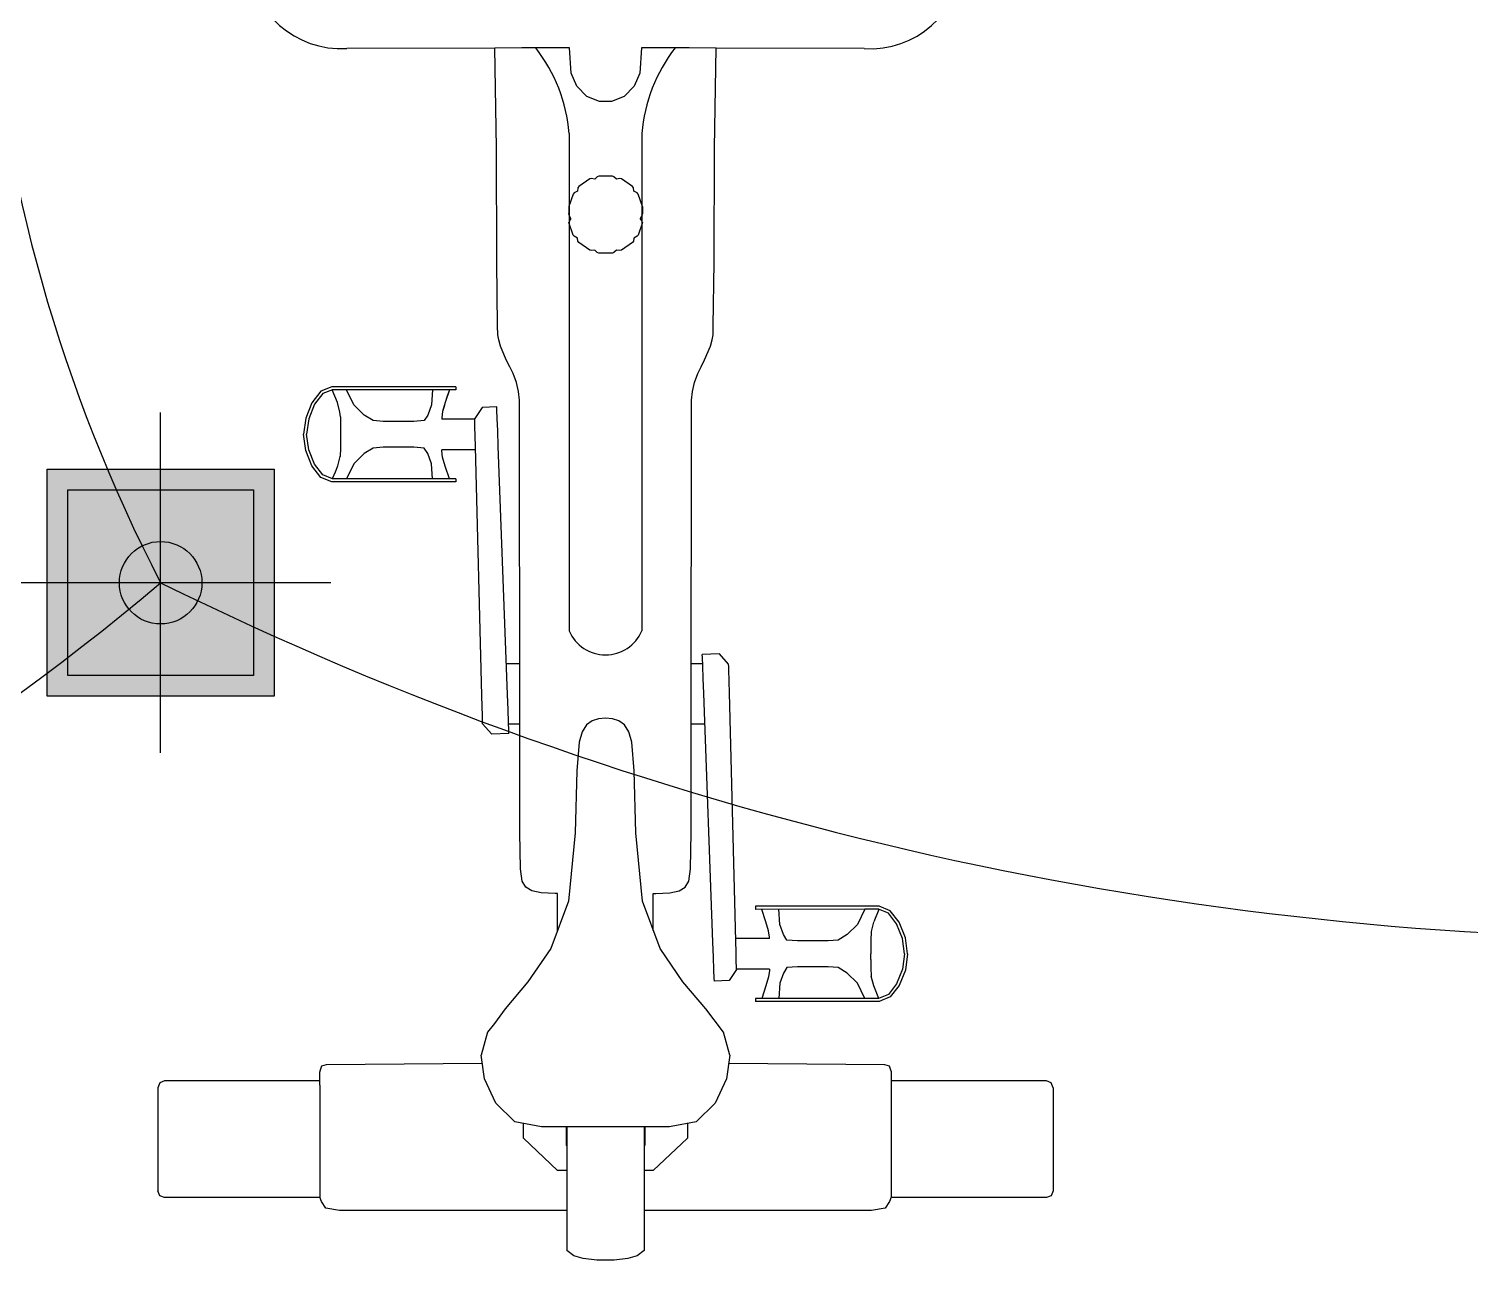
# Model space of a CAD drawing. Header units: millimetres. Extents: x 31778 to 54642, y 18502 to 28743.
# Drawn here: x 38211.7 to 38306.9, y 20287 to 20368.3 of the extents above; entities that cross this region are included whole.
import ezdxf

# ---------------------------------------------------------------- set-up
doc = ezdxf.new("R2010")
doc.units = ezdxf.units.MM
doc.layers.add('CIRCUITS ECLAIRAGE', color=1, linetype='Continuous')
doc.layers.add('Plan Archi', color=8, linetype='Continuous')

# ---------------------------------------------------------------- blocks, each defined once
blk = doc.blocks.new('SPOT-NORMAL')
at = {"true_color": 0xffffff}
h = blk.add_hatch(color=7, dxfattribs=at)
h.dxf.hatch_style = 1
h.paths.add_polyline_path([(-0.075, 0.075), (0.075, 0.075), (0.075, -0.075), (-0.075, -0.075)])
h = blk.add_hatch(color=256)
h.dxf.hatch_style = 1
edge = h.paths.add_edge_path()
edge.add_arc((0, 0), 0.02727, 0, 360)
for points in [[(0, 0.1125), (0, -0.1125)], [(-0.1125, 0), (0.1125, 0)]]:
    blk.add_lwpolyline(points)
at = {"flags": 128}
for points in [[(-0.075, 0.075), (0.075, 0.075), (0.075, -0.075), (-0.075, -0.075)], [(-0.06136, 0.06136), (0.06136, 0.06136), (0.06136, -0.06136), (-0.06136, -0.06136)]]:
    blk.add_lwpolyline(points, close=True, dxfattribs=at)
blk.add_circle((0, 0), 0.02727)

msp = doc.modelspace()

# ---------------------------------------------------------------- linework, layer by layer
at = {"layer": 'CIRCUITS ECLAIRAGE', "color": 6}
for centre, radius, start, end in [((38313.564, 20380.027), 104.96, 114.66534, 207.39256), ((38112.915, 20458.763), 166.381, 238.59941, 310.22946), ((38321.005, 20535.452), 227.215, 243.7112, 296.2888)]:
    msp.add_arc(centre, radius, start, end, dxfattribs=at)
at = {"layer": 'Plan Archi'}
for p, q in [((38242.434, 20367.053), (38232.658, 20367.017)), ((38244.232, 20367.058), (38242.434, 20367.053)), ((38246.065, 20367.06), (38244.232, 20367.058)), ((38247.374, 20367.062), (38246.065, 20367.06)), ((38247.475, 20365.384), (38247.374, 20367.062)), ((38252.126, 20367.062), (38252.025, 20365.384)), ((38253.434, 20367.06), (38252.126, 20367.062)), ((38255.267, 20367.058), (38253.435, 20367.06)), ((38257.066, 20367.053), (38255.267, 20367.058)), ((38266.841, 20367.017), (38257.066, 20367.053)), ((38247.848, 20364.529), (38247.475, 20365.384)), ((38252.025, 20365.384), (38251.652, 20364.529)), ((38248.512, 20363.845), (38247.848, 20364.529)), ((38251.652, 20364.529), (38250.988, 20363.845)), ((38249.359, 20363.515), (38248.512, 20363.845)), ((38250.141, 20363.515), (38249.359, 20363.515)), ((38250.988, 20363.845), (38250.141, 20363.515)), ((38247.356, 20361.415), (38247.356, 20359.871)), ((38252.144, 20361.415), (38252.144, 20359.871)), ((38247.356, 20359.871), (38247.356, 20328.559)), ((38252.144, 20359.871), (38252.144, 20328.559)), ((38249.211, 20358.555), (38249.053, 20358.403)), ((38249.311, 20358.595), (38249.211, 20358.555)), ((38250.209, 20358.595), (38249.311, 20358.595)), ((38250.309, 20358.555), (38250.209, 20358.595)), ((38250.467, 20358.403), (38250.309, 20358.555)), ((38247.908, 20357.606), (38247.681, 20357.489)), ((38247.926, 20357.813), (38247.908, 20357.606)), ((38247.98, 20357.9), (38247.926, 20357.813)), ((38248.706, 20358.406), (38247.98, 20357.9)), ((38248.814, 20358.432), (38248.706, 20358.406)), ((38249.053, 20358.403), (38248.814, 20358.432)), ((38250.706, 20358.432), (38250.467, 20358.403)), ((38250.814, 20358.406), (38250.706, 20358.432)), ((38251.54, 20357.9), (38250.814, 20358.406)), ((38251.594, 20357.813), (38251.54, 20357.9)), ((38251.612, 20357.606), (38251.594, 20357.813)), ((38251.839, 20357.489), (38251.612, 20357.606)), ((38247.606, 20357.406), (38247.328, 20356.588)), ((38247.356, 20356.855), (38247.356, 20356.668)), ((38247.681, 20357.489), (38247.606, 20357.406)), ((38251.914, 20357.406), (38251.839, 20357.489)), ((38252.192, 20356.588), (38251.914, 20357.406)), ((38252.144, 20356.855), (38252.144, 20356.728)), ((38247.328, 20356.588), (38247.328, 20356.133)), ((38247.341, 20356.022), (38247.328, 20356.133)), ((38247.471, 20355.795), (38247.341, 20356.022)), ((38247.471, 20355.795), (38247.341, 20355.622)), ((38252.178, 20356.022), (38252.049, 20355.795)), ((38252.178, 20355.622), (38252.049, 20355.795)), ((38252.192, 20356.133), (38252.15, 20356.064)), ((38252.178, 20356.022), (38252.15, 20356.064)), ((38252.192, 20356.588), (38252.192, 20356.133)), ((38247.341, 20355.622), (38247.328, 20355.523)), ((38247.606, 20354.704), (38247.328, 20355.523)), ((38252.192, 20355.523), (38251.914, 20354.704)), ((38252.192, 20355.523), (38252.178, 20355.622)), ((38247.681, 20354.621), (38247.606, 20354.704)), ((38247.908, 20354.505), (38247.681, 20354.621)), ((38247.926, 20354.297), (38247.908, 20354.505)), ((38247.98, 20354.21), (38247.926, 20354.297)), ((38248.706, 20353.704), (38247.98, 20354.21)), ((38251.54, 20354.21), (38250.814, 20353.704)), ((38251.594, 20354.297), (38251.54, 20354.21)), ((38251.612, 20354.505), (38251.594, 20354.297)), ((38251.839, 20354.621), (38251.612, 20354.505)), ((38251.914, 20354.704), (38251.839, 20354.621)), ((38248.814, 20353.679), (38248.706, 20353.704)), ((38249.053, 20353.707), (38248.814, 20353.679)), ((38249.211, 20353.555), (38249.053, 20353.707)), ((38249.311, 20353.516), (38249.211, 20353.555)), ((38250.209, 20353.516), (38249.311, 20353.516)), ((38250.309, 20353.555), (38250.209, 20353.516)), ((38250.467, 20353.707), (38250.309, 20353.555)), ((38250.706, 20353.679), (38250.467, 20353.707)), ((38250.814, 20353.704), (38250.706, 20353.679)), ((38230.957, 20344.389), (38230.361, 20343.629)), ((38231.687, 20344.687), (38230.957, 20344.389)), ((38231.726, 20344.488), (38231.079, 20344.227)), ((38239.859, 20344.687), (38231.687, 20344.687)), ((38231.824, 20344.481), (38231.706, 20344.481)), ((38232.05, 20343.644), (38231.706, 20344.481)), ((38239.859, 20344.485), (38231.726, 20344.488)), ((38232.176, 20344.481), (38231.824, 20344.481)), ((38232.529, 20344.481), (38232.176, 20344.481)), ((38232.646, 20344.481), (38232.529, 20344.481)), ((38233.126, 20343.486), (38232.646, 20344.481)), ((38238.324, 20344.481), (38238.249, 20343.486)), ((38238.464, 20344.481), (38238.324, 20344.481)), ((38238.884, 20344.481), (38238.464, 20344.481)), ((38239.305, 20344.481), (38238.884, 20344.481)), ((38239.445, 20344.481), (38239.168, 20343.65)), ((38239.445, 20344.481), (38239.299, 20344.05)), ((38239.445, 20344.481), (38239.305, 20344.481)), ((38239.859, 20344.687), (38239.859, 20344.485)), ((38230.361, 20343.629), (38229.958, 20342.612)), ((38230.537, 20343.528), (38230.155, 20342.56)), ((38231.079, 20344.227), (38230.537, 20343.528)), ((38232.056, 20343.626), (38232.05, 20343.644)), ((38232.217, 20343.006), (38232.051, 20343.644)), ((38233.809, 20342.807), (38233.126, 20343.486)), ((38238.249, 20343.486), (38238.017, 20342.807)), ((38239.168, 20343.65), (38238.995, 20343.054)), ((38239.066, 20343.314), (38238.995, 20343.054)), ((38239.168, 20343.65), (38239.066, 20343.314)), ((38239.299, 20344.05), (38239.168, 20343.65)), ((38241.598, 20343.312), (38241.111, 20342.583)), ((38242.573, 20343.348), (38241.598, 20343.312)), ((38242.581, 20343.145), (38242.573, 20343.348)), ((38229.958, 20342.612), (38229.811, 20341.543)), ((38230.155, 20342.56), (38230.014, 20341.543)), ((38232.239, 20342.846), (38232.217, 20343.006)), ((38232.241, 20342.705), (38232.239, 20342.846)), ((38232.241, 20342.705), (38232.241, 20342.653)), ((38232.241, 20342.653), (38232.241, 20340.63)), ((38234.402, 20342.445), (38233.809, 20342.807)), ((38235.068, 20342.398), (38234.402, 20342.445)), ((38237.086, 20342.398), (38235.068, 20342.398)), ((38237.778, 20342.445), (38237.086, 20342.398)), ((38238.017, 20342.807), (38237.778, 20342.445)), ((38238.939, 20342.636), (38238.938, 20342.548)), ((38241.112, 20342.548), (38238.938, 20342.548)), ((38238.995, 20343.054), (38238.939, 20342.636)), ((38238.939, 20342.636), (38238.939, 20342.548)), ((38241.115, 20342.436), (38241.111, 20342.583)), ((38241.126, 20342.035), (38241.115, 20342.436)), ((38242.601, 20342.591), (38242.581, 20343.145)), ((38242.631, 20341.771), (38242.601, 20342.591)), ((38229.958, 20340.474), (38229.811, 20341.543)), ((38230.155, 20340.525), (38230.014, 20341.543)), ((38241.141, 20341.439), (38241.126, 20342.035)), ((38241.16, 20340.709), (38241.141, 20341.439)), ((38242.668, 20340.767), (38242.631, 20341.771)), ((38230.361, 20339.457), (38229.958, 20340.474)), ((38230.537, 20339.558), (38230.155, 20340.525)), ((38232.241, 20340.63), (38232.219, 20340.077)), ((38234.402, 20340.635), (38233.809, 20340.273)), ((38235.068, 20340.682), (38234.402, 20340.635)), ((38237.086, 20340.682), (38235.068, 20340.682)), ((38237.778, 20340.635), (38237.086, 20340.682)), ((38238.017, 20340.273), (38237.778, 20340.635)), ((38238.939, 20340.444), (38238.938, 20340.52)), ((38241.165, 20340.52), (38238.938, 20340.52)), ((38238.939, 20340.444), (38238.939, 20340.52)), ((38241.584, 20324.29), (38241.16, 20340.709)), ((38243.275, 20324.35), (38242.668, 20340.767)), ((38231.079, 20338.859), (38230.537, 20339.558)), ((38232.217, 20340.073), (38232.056, 20339.454)), ((38232.221, 20340.101), (38232.217, 20340.073)), ((38233.126, 20339.594), (38232.646, 20338.599)), ((38233.809, 20340.273), (38233.126, 20339.594)), ((38238.249, 20339.594), (38238.017, 20340.273)), ((38238.324, 20338.601), (38238.249, 20339.594)), ((38238.995, 20340.026), (38238.939, 20340.444)), ((38239.168, 20339.429), (38238.995, 20340.026)), ((38247.356, 20339.741), (38247.356, 20328.856)), ((38230.957, 20338.697), (38230.361, 20339.457)), ((38231.687, 20338.398), (38230.957, 20338.697)), ((38231.726, 20338.597), (38231.079, 20338.859)), ((38231.891, 20339.03), (38231.708, 20338.605)), ((38231.824, 20338.599), (38231.722, 20338.599)), ((38239.859, 20338.601), (38231.726, 20338.597)), ((38232.176, 20338.599), (38231.824, 20338.599)), ((38232.05, 20339.435), (38231.891, 20339.03)), ((38232.529, 20338.599), (38232.176, 20338.599)), ((38232.646, 20338.599), (38232.529, 20338.599)), ((38239.444, 20338.601), (38239.168, 20339.429)), ((38239.859, 20338.601), (38239.859, 20338.398)), ((38239.859, 20338.398), (38231.687, 20338.398)), ((38244.089, 20326.371), (38243.2, 20326.371)), ((38256.167, 20326.371), (38255.411, 20326.371)), ((38257.277, 20327.039), (38256.144, 20326.997)), ((38256.151, 20326.794), (38256.144, 20326.997)), ((38256.172, 20326.24), (38256.151, 20326.794)), ((38256.202, 20325.42), (38256.172, 20326.24)), ((38257.882, 20326.35), (38257.277, 20327.039)), ((38257.886, 20326.203), (38257.882, 20326.35)), ((38257.896, 20325.802), (38257.886, 20326.203)), ((38256.239, 20324.416), (38256.202, 20325.42)), ((38257.907, 20325.403), (38257.896, 20325.802)), ((38257.907, 20325.367), (38257.907, 20325.403)), ((38257.912, 20325.206), (38257.907, 20325.367)), ((38241.603, 20323.56), (38241.584, 20324.29)), ((38243.312, 20323.346), (38243.275, 20324.35)), ((38256.846, 20307.999), (38256.239, 20324.416)), ((38257.93, 20324.476), (38257.912, 20325.206)), ((38258.354, 20308.058), (38257.93, 20324.476)), ((38241.618, 20322.964), (38241.603, 20323.56)), ((38243.342, 20322.526), (38243.312, 20323.346)), ((38241.628, 20322.563), (38241.618, 20322.964)), ((38241.632, 20322.416), (38241.628, 20322.563)), ((38242.237, 20321.727), (38241.632, 20322.416)), ((38243.363, 20321.972), (38243.342, 20322.526)), ((38244.089, 20322.395), (38243.347, 20322.395)), ((38248.86, 20322.611), (38248.503, 20322.342)), ((38249.288, 20322.749), (38248.86, 20322.611)), ((38249.75, 20322.786), (38249.288, 20322.749)), ((38250.212, 20322.749), (38249.75, 20322.786)), ((38250.639, 20322.611), (38250.212, 20322.749)), ((38250.996, 20322.342), (38250.639, 20322.611)), ((38256.314, 20322.395), (38255.411, 20322.395)), ((38243.37, 20321.769), (38242.237, 20321.727)), ((38243.37, 20321.769), (38243.363, 20321.972)), ((38248.218, 20321.894), (38248.005, 20321.215)), ((38248.503, 20322.342), (38248.218, 20321.894)), ((38251.282, 20321.894), (38250.996, 20322.342)), ((38251.494, 20321.215), (38251.282, 20321.894)), ((38248.005, 20321.215), (38247.854, 20319.319)), ((38251.646, 20319.319), (38251.494, 20321.215)), ((38247.854, 20319.319), (38247.75, 20315.218)), ((38251.75, 20315.218), (38251.646, 20319.319)), ((38247.75, 20315.218), (38247.309, 20310.707)), ((38252.19, 20310.707), (38251.75, 20315.218)), ((38247.309, 20310.707), (38246.147, 20307.581)), ((38253.353, 20307.581), (38252.19, 20310.707)), ((38267.827, 20310.368), (38259.655, 20310.368)), ((38259.655, 20310.368), (38259.655, 20310.165)), ((38267.788, 20310.169), (38259.655, 20310.165)), ((38260.346, 20309.337), (38260.07, 20310.165)), ((38261.265, 20309.172), (38261.191, 20310.166)), ((38266.868, 20310.167), (38266.388, 20309.172)), ((38266.985, 20310.167), (38266.868, 20310.167)), ((38267.338, 20310.167), (38266.985, 20310.167)), ((38267.691, 20310.167), (38267.338, 20310.167)), ((38267.806, 20310.162), (38267.464, 20309.331)), ((38267.792, 20310.167), (38267.691, 20310.167)), ((38268.435, 20309.907), (38267.788, 20310.169)), ((38268.557, 20310.069), (38267.827, 20310.368)), ((38269.154, 20309.309), (38268.557, 20310.069)), ((38260.519, 20308.74), (38260.346, 20309.337)), ((38261.497, 20308.493), (38261.265, 20309.172)), ((38266.388, 20309.172), (38265.705, 20308.493)), ((38267.459, 20309.313), (38267.297, 20308.693)), ((38268.978, 20309.208), (38268.435, 20309.907)), ((38269.36, 20308.241), (38268.978, 20309.208)), ((38269.556, 20308.292), (38269.154, 20309.309)), ((38260.576, 20308.247), (38258.349, 20308.247)), ((38260.575, 20308.323), (38260.519, 20308.74)), ((38260.576, 20308.247), (38260.575, 20308.323)), ((38260.576, 20308.247), (38260.575, 20308.323)), ((38261.736, 20308.131), (38261.497, 20308.493)), ((38262.429, 20308.085), (38261.736, 20308.131)), ((38265.113, 20308.131), (38264.447, 20308.085)), ((38265.705, 20308.493), (38265.113, 20308.131)), ((38267.295, 20308.69), (38267.274, 20308.136)), ((38267.274, 20308.136), (38267.274, 20307.731)), ((38267.274, 20308.136), (38267.274, 20308.016)), ((38267.297, 20308.693), (38267.293, 20308.665)), ((38269.501, 20307.223), (38269.36, 20308.241)), ((38269.703, 20307.223), (38269.556, 20308.292)), ((38246.147, 20307.581), (38244.632, 20305.366)), ((38254.868, 20305.366), (38253.353, 20307.581)), ((38256.883, 20306.995), (38256.846, 20307.999)), ((38258.373, 20307.327), (38258.354, 20308.058)), ((38258.389, 20306.731), (38258.373, 20307.327)), ((38264.447, 20308.085), (38262.429, 20308.085)), ((38267.274, 20307.731), (38267.274, 20307.226)), ((38267.282, 20306.843), (38267.274, 20307.226)), ((38269.501, 20307.223), (38269.36, 20306.206)), ((38269.703, 20307.223), (38269.556, 20306.154)), ((38256.913, 20306.175), (38256.883, 20306.995)), ((38258.399, 20306.33), (38258.389, 20306.731)), ((38258.403, 20306.183), (38258.399, 20306.33)), ((38260.576, 20306.218), (38258.402, 20306.218)), ((38260.576, 20306.218), (38260.575, 20306.13)), ((38260.576, 20306.218), (38260.575, 20306.13)), ((38261.736, 20306.322), (38261.497, 20305.959)), ((38262.429, 20306.368), (38261.736, 20306.322)), ((38264.447, 20306.368), (38262.429, 20306.368)), ((38265.113, 20306.322), (38264.447, 20306.368)), ((38265.705, 20305.959), (38265.113, 20306.322)), ((38267.282, 20306.843), (38267.282, 20306.526)), ((38267.282, 20306.526), (38267.282, 20306.341)), ((38267.282, 20306.341), (38267.282, 20306.282)), ((38267.282, 20306.282), (38267.297, 20305.76)), ((38269.36, 20306.206), (38268.978, 20305.238)), ((38244.632, 20305.366), (38243.132, 20303.583)), ((38256.367, 20303.583), (38254.868, 20305.366)), ((38256.934, 20305.621), (38256.913, 20306.175)), ((38256.941, 20305.418), (38256.934, 20305.621)), ((38257.916, 20305.454), (38256.941, 20305.418)), ((38258.403, 20306.183), (38257.916, 20305.454)), ((38260.519, 20305.712), (38260.346, 20305.116)), ((38260.575, 20306.13), (38260.519, 20305.712)), ((38261.265, 20305.28), (38261.19, 20304.286)), ((38261.497, 20305.959), (38261.265, 20305.28)), ((38266.388, 20305.28), (38265.705, 20305.959)), ((38266.868, 20304.286), (38266.388, 20305.28)), ((38267.463, 20305.122), (38267.297, 20305.76)), ((38268.978, 20305.238), (38268.435, 20304.539)), ((38269.556, 20306.154), (38269.154, 20305.137)), ((38260.346, 20305.116), (38260.069, 20304.286)), ((38267.464, 20305.122), (38267.459, 20305.14)), ((38267.808, 20304.286), (38267.464, 20305.122)), ((38268.435, 20304.539), (38267.788, 20304.278)), ((38268.557, 20304.377), (38267.827, 20304.079)), ((38269.154, 20305.137), (38268.557, 20304.377)), ((38243.132, 20303.583), (38242.428, 20302.621)), ((38257.537, 20302.053), (38256.367, 20303.583)), ((38267.788, 20304.278), (38259.655, 20304.282)), ((38259.655, 20304.282), (38259.655, 20304.079)), ((38267.827, 20304.079), (38259.655, 20304.079)), ((38260.209, 20304.286), (38260.069, 20304.286)), ((38260.63, 20304.286), (38260.209, 20304.286)), ((38261.05, 20304.286), (38260.63, 20304.286)), ((38261.19, 20304.286), (38261.05, 20304.286)), ((38266.985, 20304.286), (38266.868, 20304.286)), ((38267.338, 20304.286), (38266.985, 20304.286)), ((38267.691, 20304.286), (38267.338, 20304.286)), ((38267.808, 20304.286), (38267.691, 20304.286)), ((38242.428, 20302.621), (38241.962, 20302.053)), ((38241.962, 20302.053), (38241.544, 20300.527)), ((38257.956, 20300.527), (38257.537, 20302.053)), ((38241.75, 20298.975), (38241.544, 20300.527)), ((38257.956, 20300.527), (38257.749, 20298.975)), ((38230.991, 20299.796), (38230.888, 20299.486)), ((38231.298, 20299.901), (38230.991, 20299.796)), ((38241.615, 20299.99), (38231.298, 20299.901)), ((38268.201, 20299.901), (38257.884, 20299.99)), ((38268.509, 20299.796), (38268.201, 20299.901)), ((38268.611, 20299.486), (38268.509, 20299.796)), ((38220.32, 20298.699), (38220.19, 20298.385)), ((38220.634, 20298.829), (38220.32, 20298.699)), ((38230.888, 20298.829), (38220.634, 20298.829)), ((38230.888, 20299.486), (38230.888, 20299.433)), ((38230.888, 20298.544), (38230.888, 20299.433)), ((38242.518, 20297.36), (38241.75, 20298.975)), ((38257.749, 20298.975), (38256.982, 20297.36)), ((38268.611, 20299.486), (38268.611, 20299.433)), ((38268.611, 20299.433), (38268.611, 20298.544)), ((38278.866, 20298.829), (38268.611, 20298.829)), ((38279.18, 20298.699), (38278.866, 20298.829)), ((38279.31, 20298.385), (38279.18, 20298.699)), ((38220.19, 20298.385), (38220.19, 20298.125)), ((38220.19, 20298.125), (38220.19, 20297.386)), ((38230.888, 20298.544), (38230.888, 20296.983)), ((38268.611, 20298.544), (38268.611, 20296.983)), ((38279.31, 20298.385), (38279.31, 20298.125)), ((38279.31, 20298.125), (38279.31, 20297.386)), ((38220.19, 20297.386), (38220.19, 20296.28)), ((38230.888, 20296.983), (38230.888, 20295.044)), ((38243.763, 20296.126), (38242.518, 20297.36)), ((38256.982, 20297.36), (38255.737, 20296.126)), ((38268.611, 20296.983), (38268.611, 20295.044)), ((38279.31, 20297.386), (38279.31, 20296.28)), ((38220.19, 20296.28), (38220.19, 20294.975)), ((38245.531, 20295.799), (38243.763, 20296.126)), ((38244.332, 20295.041), (38244.332, 20296.021)), ((38247.273, 20295.799), (38245.531, 20295.799)), ((38247.156, 20295.799), (38247.156, 20294.572)), ((38247.196, 20295.799), (38247.196, 20292.708)), ((38248.612, 20295.799), (38247.273, 20295.799)), ((38249.75, 20295.799), (38248.612, 20295.799)), ((38250.888, 20295.799), (38249.75, 20295.799)), ((38252.227, 20295.799), (38250.888, 20295.799)), ((38253.969, 20295.799), (38252.227, 20295.799)), ((38252.303, 20295.799), (38252.303, 20292.708)), ((38252.343, 20295.799), (38252.343, 20294.572)), ((38254.078, 20295.815), (38253.969, 20295.799)), ((38255.737, 20296.126), (38254.078, 20295.815)), ((38255.168, 20296.02), (38255.168, 20295.041)), ((38279.31, 20296.28), (38279.31, 20294.975)), ((38220.19, 20294.975), (38220.19, 20293.671)), ((38230.888, 20295.044), (38230.888, 20293.089)), ((38246.591, 20292.919), (38244.332, 20295.041)), ((38255.168, 20295.041), (38252.908, 20292.919)), ((38268.611, 20295.044), (38268.611, 20293.089)), ((38279.31, 20294.975), (38279.31, 20293.671)), ((38247.196, 20294.572), (38247.156, 20294.572)), ((38252.343, 20294.572), (38252.303, 20294.572)), ((38220.19, 20293.671), (38220.19, 20292.564)), ((38230.888, 20293.089), (38230.888, 20291.486)), ((38247.196, 20292.919), (38246.591, 20292.919)), ((38252.908, 20292.919), (38252.303, 20292.919)), ((38268.611, 20293.089), (38268.611, 20291.486)), ((38279.31, 20293.671), (38279.31, 20292.564)), ((38220.19, 20292.564), (38220.19, 20291.825)), ((38247.196, 20292.708), (38247.196, 20287.622)), ((38252.303, 20292.708), (38252.303, 20287.622)), ((38279.31, 20292.564), (38279.31, 20291.825)), ((38220.19, 20291.825), (38220.19, 20291.566)), ((38220.32, 20291.252), (38220.19, 20291.566)), ((38220.634, 20291.122), (38220.32, 20291.252)), ((38230.902, 20291.122), (38220.634, 20291.122)), ((38230.888, 20291.486), (38230.888, 20291.161)), ((38230.888, 20291.485), (38230.888, 20291.482)), ((38230.991, 20290.866), (38230.888, 20291.161)), ((38268.611, 20291.161), (38268.509, 20290.866)), ((38278.866, 20291.122), (38268.598, 20291.122)), ((38268.611, 20291.486), (38268.611, 20291.161)), ((38268.611, 20291.485), (38268.611, 20291.482)), ((38279.18, 20291.252), (38278.866, 20291.122)), ((38279.31, 20291.566), (38279.18, 20291.252)), ((38279.31, 20291.825), (38279.31, 20291.566)), ((38231.29, 20290.426), (38230.991, 20290.866)), ((38232.187, 20290.279), (38231.29, 20290.426)), ((38246.591, 20290.278), (38232.187, 20290.279)), ((38247.196, 20290.273), (38246.591, 20290.278)), ((38252.908, 20290.278), (38252.303, 20290.273)), ((38267.313, 20290.279), (38252.908, 20290.278)), ((38268.209, 20290.426), (38267.313, 20290.279)), ((38268.509, 20290.866), (38268.209, 20290.426)), ((38247.665, 20287.288), (38247.196, 20287.622)), ((38248.281, 20287.102), (38247.665, 20287.288)), ((38251.834, 20287.288), (38251.219, 20287.102)), ((38252.303, 20287.622), (38251.834, 20287.288)), ((38249.169, 20286.991), (38248.281, 20287.102)), ((38250.331, 20286.991), (38249.169, 20286.991)), ((38251.219, 20287.102), (38250.331, 20286.991))]:
    msp.add_line(p, q, dxfattribs=at)
for points in [[(38246.591, 20308.776), (38246.591, 20311.218), (38246.419, 20311.218), (38245.962, 20311.238), (38245.505, 20311.258), (38244.883, 20311.381), (38244.486, 20311.625), (38244.248, 20312.033), (38244.128, 20312.84), (38244.089, 20315.239), (38244.089, 20321.812), (38244.067, 20343.794), (38244.002, 20344.358), (38243.872, 20344.969), (38243.656, 20345.552), (38243.442, 20346.008), (38243.201, 20346.467), (38242.821, 20347.354), (38242.706, 20347.784), (38242.639, 20348.113), (38242.629, 20348.709), (38242.574, 20352.879), (38242.562, 20360.466), (38242.434, 20367.053)], [(38252.908, 20308.776), (38252.908, 20311.218), (38253.081, 20311.218), (38253.538, 20311.238), (38253.995, 20311.258), (38254.617, 20311.381), (38255.014, 20311.625), (38255.252, 20312.033), (38255.371, 20312.84), (38255.411, 20315.239), (38255.411, 20321.812), (38255.432, 20343.794), (38255.498, 20344.358), (38255.627, 20344.969), (38255.844, 20345.552), (38256.057, 20346.008), (38256.299, 20346.467), (38256.679, 20347.354), (38256.794, 20347.784), (38256.86, 20348.113), (38256.871, 20348.709), (38256.926, 20352.879), (38256.938, 20360.466), (38257.066, 20367.053)]]:
    msp.add_lwpolyline(points, dxfattribs=at)
for centre, radius, start, end in [((38232.331, 20373.234), 6.226, 184.65745, 273.01755), ((38267.211, 20373.186), 6.18, 266.56542, 355.75961), ((38236.788, 20360.536), 10.604, 4.74968, 37.95881), ((38262.712, 20360.536), 10.604, 142.04119, 175.25032), ((38249.75, 20329.569), 2.599, 202.87113, 337.12887)]:
    msp.add_arc(centre, radius, start, end, dxfattribs=at)

# ---------------------------------------------------------------- block references
at = {"layer": 'CIRCUITS ECLAIRAGE', "xscale": 99.91905715994717, "yscale": 99.91905715994717, "zscale": 99.91905715994717, "rotation": 180}
msp.add_blockref('SPOT-NORMAL', (38220.372, 20331.737), dxfattribs=at)

doc.saveas('drawing.dxf')
